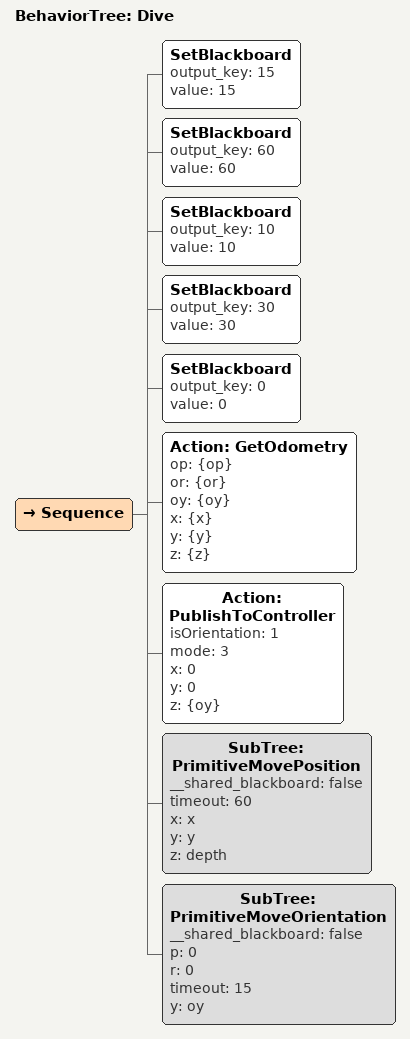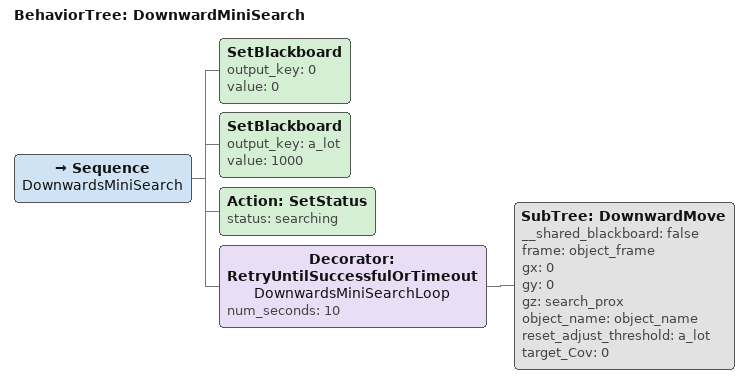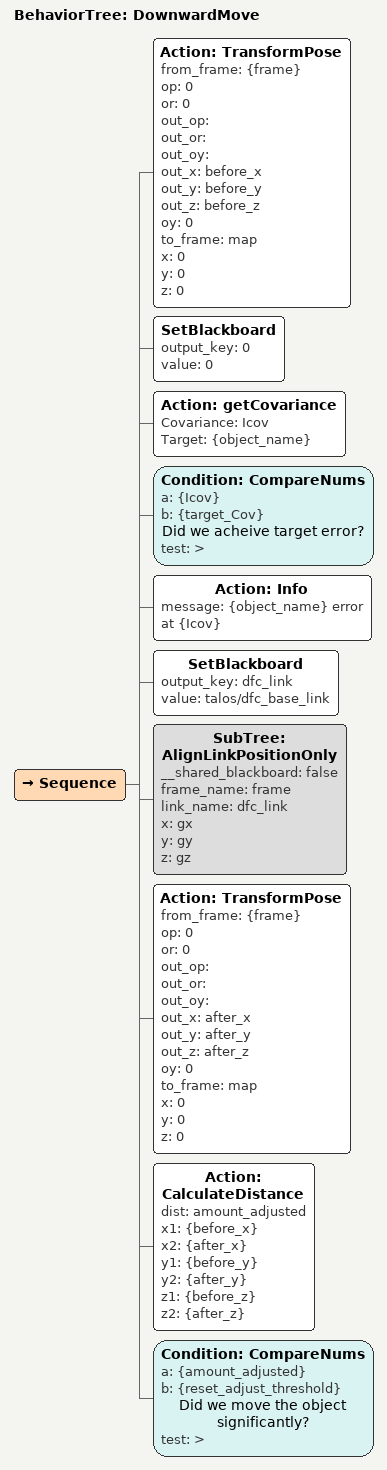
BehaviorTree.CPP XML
<BehaviorTree ID="Dive">
    <Sequence>
        <SetBlackboard output_key="15" value="15"/>
        <SetBlackboard output_key="60" value="60"/>
        <SetBlackboard output_key="10" value="10"/>
        <SetBlackboard output_key="30" value="30"/>
        <SetBlackboard output_key="0" value="0"/>
        <Action ID="GetOdometry" op="{op}" or="{or}" oy="{oy}" x="{x}" y="{y}" z="{z}"/>
        <Action ID="PublishToController" isOrientation="1" mode="3" x="0" y="0" z="{oy}"/>
        <SubTree ID="PrimitiveMovePosition" __shared_blackboard="false" timeout="60" x="x" y="y" z="depth"/>
        <SubTree ID="PrimitiveMoveOrientation" __shared_blackboard="false" p="0" r="0" timeout="15" y="oy"/>
    </Sequence>
</BehaviorTree>

<BehaviorTree ID="DownwardMiniSearch">
    <Sequence name="DownwardsMiniSearch">
        <SetBlackboard output_key="0" value="0"/>
        <SetBlackboard output_key="a_lot" value="1000"/>
        <Action ID="SetStatus" status="searching"/>
        <Decorator ID="RetryUntilSuccessfulOrTimeout" name="DownwardsMiniSearchLoop" num_seconds="10">
            <SubTree ID="DownwardMove" __shared_blackboard="false" frame="object_frame" gx="0" gy="0" gz="search_prox" object_name="object_name" reset_adjust_threshold="a_lot" target_Cov="0"/>
        </Decorator>
    </Sequence>
</BehaviorTree>

<BehaviorTree ID="DownwardMove">
    <Sequence>
        <Action ID="TransformPose" from_frame="{frame}" op="0" or="0" out_op="" out_or="" out_oy="" out_x="before_x" out_y="before_y" out_z="before_z" oy="0" to_frame="map" x="0" y="0" z="0"/>
        <SetBlackboard output_key="0" value="0"/>
        <Action Covariance="Icov" ID="getCovariance" Target="{object_name}"/>
        <Condition ID="CompareNums" a="{Icov}" b="{target_Cov}" name="Did we acheive target error?" test=">"/>
        <Action ID="Info" message="{object_name} error at {Icov}"/>
        <SetBlackboard output_key="dfc_link" value="talos/dfc_base_link"/>
        <SubTree ID="AlignLinkPositionOnly" __shared_blackboard="false" frame_name="frame" link_name="dfc_link" x="gx" y="gy" z="gz"/>
        <Action ID="TransformPose" from_frame="{frame}" op="0" or="0" out_op="" out_or="" out_oy="" out_x="after_x" out_y="after_y" out_z="after_z" oy="0" to_frame="map" x="0" y="0" z="0"/>
        <Action ID="CalculateDistance" dist="amount_adjusted" x1="{before_x}" x2="{after_x}" y1="{before_y}" y2="{after_y}" z1="{before_z}" z2="{after_z}"/>
        <Condition ID="CompareNums" a="{amount_adjusted}" b="{reset_adjust_threshold}" name="Did we move the object significantly?" test=">"/>
    </Sequence>
</BehaviorTree>
